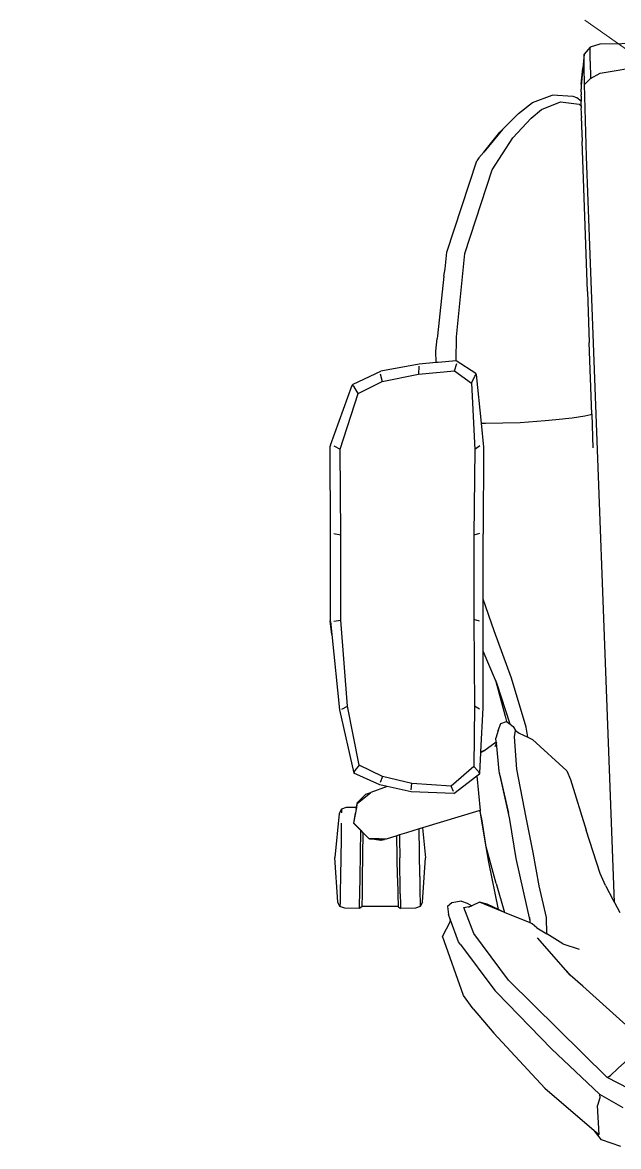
# Model space of a CAD drawing. Header units: centimetres. Extents: x 104975 to 122481, y -80380 to -76628.
# Drawn here: x 118018.9 to 118052.9, y -78828 to -78763.9 of the extents above; entities that cross this region are included whole.
import ezdxf

# ---------------------------------------------------------------- set-up
doc = ezdxf.new("R2010")
doc.units = ezdxf.units.CM
doc.linetypes.add('ACAD_ISO03W100', pattern=[30, 12, -18])
doc.layers.add('00_DUVAR', color=150, linetype='Continuous', lineweight=30)
doc.layers.add('00_tefriş', color=253, linetype='Continuous', lineweight=9)
doc.layers.add('Edges', color=7, linetype='Continuous')

# ---------------------------------------------------------------- blocks, each defined once
blk = doc.blocks.new('racing gaming chair PL')
at = {"layer": 'Edges'}
for p, q in [((22.868, 23.245), (22.437, 23.096)), ((22.437, 23.096), (22.271, 22.882)), ((21.163, 21.934), (22.271, 22.882)), ((22.271, 22.882), (22.378, 22.973)), ((22.378, 22.973), (22.341, 22.325)), ((22.393, 22.152), (22.341, 22.325)), ((22.386, 22.07), (22.912, 22.366)), ((21.312, 21.052), (22.386, 22.07)), ((22.386, 22.07), (22.393, 22.152)), ((20.015, 20.696), (21.163, 21.934)), ((23.053, 21.947), (22.564, 21.692)), ((22.564, 21.692), (20.345, 19.504)), ((22.564, 21.692), (22.633, 21.649)), ((22.808, 21.481), (22.633, 21.649)), ((23.383, 20.967), (22.808, 21.481)), ((20.081, 19.781), (21.312, 21.052)), ((19.549, 20.151), (20.015, 20.696)), ((23.054, 20.579), (22.76, 20.316)), ((22.76, 20.316), (22.013, 19.639)), ((19.549, 20.151), (19.335, 19.853)), ((19.335, 19.853), (18.862, 18.518)), ((19.262, 18.705), (20.039, 19.736)), ((20.081, 19.781), (20.039, 19.736)), ((20.345, 19.504), (19.568, 18.46)), ((22.013, 19.639), (21.731, 19.393)), ((21.629, 19.28), (20.995, 18.558)), ((21.629, 19.28), (21.63, 19.281)), ((21.731, 19.393), (21.63, 19.281)), ((21.63, 19.281), (21.72, 19.383)), ((21.731, 19.393), (21.72, 19.383)), ((19.262, 18.705), (19.223, 18.642)), ((21.565, 18.694), (21.203, 18.467)), ((21.565, 18.694), (21.933, 18.811)), ((19.022, 18.206), (18.862, 18.518)), ((19.223, 18.642), (19.032, 18.138)), ((19.568, 18.46), (19.342, 17.873)), ((20.983, 18.329), (21.203, 18.467)), ((21.203, 18.467), (21.2, 18.099)), ((19.032, 18.138), (19.022, 18.206)), ((20.831, 18.221), (20.255, 17.983)), ((20.831, 18.221), (20.829, 18.176)), ((20.878, 18.241), (20.831, 18.221)), ((20.983, 18.329), (20.878, 18.241)), ((18.971, 17.849), (18.992, 18.032)), ((19.032, 18.138), (18.992, 18.032)), ((20.242, 17.978), (19.694, 17.751)), ((20.066, 17.334), (20.255, 17.983)), ((20.242, 17.978), (20.119, 17.92)), ((20.255, 17.983), (20.242, 17.978)), ((20.829, 18.176), (20.683, 17.507)), ((20.829, 18.176), (20.825, 18.096)), ((21.2, 18.099), (21.03, 17.385)), ((22.723, 17.763), (22.842, 17.987)), ((16.507, 17.751), (16.442, 16.754)), ((16.557, 17.849), (16.507, 17.751)), ((16.663, 17.889), (16.557, 17.849)), ((16.56, 17.765), (16.557, 17.849)), ((16.564, 17.527), (16.56, 17.765)), ((16.996, 17.893), (16.663, 17.889)), ((17.054, 17.848), (16.996, 17.893)), ((16.996, 17.893), (16.998, 17.806)), ((16.998, 17.806), (17.003, 17.561)), ((17.863, 17.849), (17.054, 17.848)), ((17.054, 17.848), (17.056, 17.838)), ((17.056, 17.838), (17.061, 17.585)), ((17.856, 17.586), (17.861, 17.839)), ((17.861, 17.839), (17.863, 17.849)), ((17.863, 17.849), (17.918, 17.898)), ((17.912, 17.564), (17.916, 17.811)), ((17.916, 17.811), (17.918, 17.898)), ((18.254, 17.892), (17.918, 17.898)), ((18.36, 17.851), (18.254, 17.892)), ((18.353, 17.529), (18.357, 17.767)), ((18.357, 17.767), (18.36, 17.851)), ((18.409, 17.753), (18.36, 17.851)), ((18.409, 17.753), (18.477, 16.756)), ((19.074, 17.768), (18.971, 17.849)), ((19.291, 17.729), (19.074, 17.768)), ((19.291, 17.729), (19.414, 17.779)), ((19.342, 17.873), (19.495, 17.843)), ((19.414, 17.779), (19.521, 17.836)), ((19.502, 17.845), (19.441, 17.875)), ((19.502, 17.845), (19.495, 17.843)), ((19.521, 17.836), (19.502, 17.845)), ((19.694, 17.751), (19.521, 17.836)), ((19.866, 17.8), (19.694, 17.751)), ((20.119, 17.92), (19.866, 17.8)), ((20.119, 17.92), (19.903, 16.854)), ((22.723, 17.763), (22.133, 2.003)), ((22.522, 17.383), (22.696, 17.712)), ((22.696, 17.712), (22.723, 17.763)), ((16.57, 17.173), (16.564, 17.527)), ((17.003, 17.561), (17.009, 17.193)), ((17.061, 17.585), (17.067, 17.206)), ((17.851, 17.207), (17.856, 17.586)), ((17.912, 17.564), (17.9, 16.761)), ((18.348, 17.174), (18.353, 17.529)), ((20.683, 17.507), (20.513, 16.771)), ((17.009, 17.193), (17.025, 16.143)), ((17.067, 17.206), (17.082, 16.197)), ((17.851, 17.207), (17.838, 16.26)), ((20.066, 17.334), (19.844, 16.513)), ((21.03, 17.385), (20.898, 16.64)), ((22.522, 17.383), (22.402, 17.109)), ((16.582, 16.336), (16.57, 17.173)), ((18.348, 17.174), (18.334, 16.108)), ((22.402, 17.109), (22.09, 16.138)), ((16.537, 15.759), (16.442, 16.754)), ((17.895, 16.326), (17.9, 16.761)), ((18.414, 16.084), (18.477, 16.756)), ((19.903, 16.854), (19.844, 16.513)), ((20.513, 16.771), (20.377, 15.9)), ((19.844, 16.513), (19.705, 15.707)), ((19.844, 16.513), (19.749, 15.929)), ((20.898, 16.64), (20.741, 15.85)), ((16.587, 15.982), (16.582, 16.336)), ((17.082, 16.197), (17.031, 16.147)), ((17.082, 16.195), (17.041, 16.154)), ((17.213, 16.328), (17.082, 16.195)), ((17.213, 16.328), (17.082, 16.197)), ((17.082, 16.197), (17.082, 16.195)), ((17.213, 16.328), (17.217, 16.33)), ((17.217, 16.33), (17.218, 16.33)), ((17.219, 16.33), (17.217, 16.33)), ((17.238, 16.331), (17.219, 16.33)), ((17.473, 16.366), (17.238, 16.331)), ((17.238, 16.331), (17.523, 16.353)), ((17.556, 16.345), (17.238, 16.331)), ((17.431, 16.333), (17.238, 16.331)), ((17.44, 16.334), (17.431, 16.333)), ((17.489, 16.335), (17.44, 16.334)), ((17.523, 16.353), (17.473, 16.366)), ((17.494, 16.333), (17.489, 16.335)), ((17.596, 16.335), (17.494, 16.333)), ((17.523, 16.353), (17.556, 16.345)), ((17.588, 16.337), (17.556, 16.345)), ((17.596, 16.335), (17.588, 16.337)), ((17.838, 16.26), (17.596, 16.335)), ((17.894, 16.242), (17.838, 16.26)), ((17.894, 16.242), (17.895, 16.326)), ((18.054, 16.193), (17.894, 16.242)), ((18.334, 16.108), (18.054, 16.193)), ((17.025, 16.141), (16.861, 15.979)), ((16.925, 15.629), (16.861, 15.979)), ((17.025, 16.138), (16.865, 15.98)), ((16.865, 15.98), (16.865, 15.979)), ((16.865, 15.979), (16.906, 15.757)), ((17.041, 16.154), (17.025, 16.138)), ((17.031, 16.147), (17.025, 16.143)), ((17.025, 16.143), (17.025, 16.141)), ((17.025, 16.141), (17.025, 16.138)), ((17.041, 16.154), (17.031, 16.147)), ((18.414, 16.084), (18.334, 16.108)), ((19.678, 15.702), (18.414, 16.084)), ((19.749, 15.929), (19.705, 15.707)), ((21.74, 14.996), (22.09, 16.138)), ((16.59, 15.663), (16.537, 15.759)), ((16.59, 15.663), (16.59, 15.746)), ((16.696, 15.626), (16.59, 15.663)), ((16.921, 15.664), (16.906, 15.757)), ((16.921, 15.664), (16.927, 15.629)), ((16.921, 15.664), (16.929, 15.629)), ((19.631, 14.916), (19.704, 15.694)), ((19.704, 15.694), (19.678, 15.702)), ((19.704, 15.694), (19.705, 15.707)), ((20.344, 15.755), (20.132, 14.813)), ((20.147, 14.901), (20.344, 15.755)), ((20.377, 15.9), (20.344, 15.755)), ((20.741, 15.85), (20.534, 14.766)), ((16.925, 15.629), (16.696, 15.626)), ((16.93, 15.613), (16.925, 15.629)), ((16.929, 15.629), (16.927, 15.629)), ((16.927, 15.629), (16.93, 15.613)), ((16.929, 15.629), (16.939, 15.575)), ((16.936, 15.578), (16.93, 15.613)), ((16.936, 15.578), (16.939, 15.575)), ((16.943, 15.528), (16.936, 15.578)), ((16.939, 15.575), (16.948, 15.526)), ((16.943, 15.528), (16.946, 15.525)), ((16.946, 15.525), (17.128, 15.337)), ((16.948, 15.526), (17.243, 15.295)), ((17.243, 15.295), (17.128, 15.337)), ((17.243, 15.295), (17.207, 15.314)), ((17.243, 15.295), (17.248, 15.292)), ((17.616, 15.155), (17.248, 15.292)), ((18.155, 15.273), (17.616, 15.155)), ((19.112, 15.314), (18.155, 15.273)), ((18.16, 15.228), (18.17, 15.09)), ((19.106, 15.27), (19.056, 15.146)), ((19.112, 15.314), (19.631, 14.916)), ((17.45, 15.118), (16.871, 14.852)), ((17.516, 14.927), (16.985, 14.679)), ((17.616, 15.155), (17.45, 15.118)), ((17.516, 14.927), (17.463, 15.063)), ((18.17, 15.09), (17.516, 14.927)), ((19.056, 15.146), (18.17, 15.09)), ((19.562, 14.707), (19.056, 15.146)), ((19.631, 14.916), (19.691, 14.87)), ((21.658, 14.804), (21.74, 14.996)), ((16.548, 13.429), (16.871, 14.852)), ((16.985, 14.679), (16.726, 13.351)), ((16.891, 14.792), (16.871, 14.852)), ((16.985, 14.679), (16.891, 14.792)), ((19.562, 14.707), (19.659, 14.81)), ((19.577, 13.348), (19.562, 14.707)), ((19.659, 14.81), (19.691, 14.87)), ((19.691, 14.87), (19.697, 14.856)), ((19.697, 14.856), (19.721, 14.402)), ((20.132, 14.813), (20.072, 14.176)), ((20.147, 14.901), (20.132, 14.813)), ((20.534, 14.766), (20.477, 14.041)), ((20.884, 14.1), (21.658, 14.804)), ((19.786, 14.355), (19.721, 14.402)), ((19.721, 14.402), (19.722, 14.378)), ((19.722, 14.378), (19.786, 14.355)), ((19.722, 14.378), (19.723, 14.377)), ((19.786, 14.355), (19.723, 14.377)), ((19.723, 14.377), (19.775, 13.39)), ((19.786, 14.355), (20.069, 14.151)), ((20.072, 14.176), (20.037, 14.261)), ((20.069, 14.151), (20.062, 14.072)), ((20.072, 14.176), (20.069, 14.151)), ((20.11, 13.894), (20.062, 14.072)), ((20.11, 13.894), (20.175, 13.743)), ((20.449, 13.805), (20.499, 13.894)), ((20.477, 14.041), (20.499, 13.894)), ((20.499, 13.894), (20.58, 13.957)), ((20.58, 13.957), (20.778, 14.05)), ((20.778, 14.05), (20.741, 13.819)), ((20.778, 14.05), (20.884, 14.1)), ((20.379, 13.754), (20.081, 12.836)), ((20.175, 13.743), (20.296, 13.696)), ((20.272, 13.572), (20.296, 13.696)), ((20.296, 13.696), (20.298, 13.695)), ((20.298, 13.695), (20.379, 13.754)), ((20.379, 13.754), (20.449, 13.805)), ((20.741, 13.819), (20.414, 12.718)), ((16.373, 11.738), (16.548, 13.429)), ((16.597, 13.416), (16.726, 13.351)), ((19.695, 13.415), (19.577, 13.348)), ((19.775, 13.39), (19.775, 12.117)), ((20.051, 12.767), (20.272, 13.572)), ((16.726, 13.351), (16.577, 11.414)), ((19.567, 11.405), (19.577, 13.348)), ((20.051, 12.767), (19.775, 12.117)), ((20.414, 12.718), (20.022, 11.654)), ((20.081, 12.836), (20.051, 12.767)), ((19.775, 12.117), (19.775, 11.425)), ((16.373, 11.738), (16.336, 11.436)), ((16.342, 11.447), (16.373, 11.738)), ((20.022, 11.654), (19.774, 10.942)), ((16.336, 9.474), (16.336, 11.436)), ((16.419, 11.442), (16.577, 11.414)), ((16.577, 11.414), (16.577, 9.499)), ((19.695, 11.441), (19.567, 11.405)), ((19.567, 9.507), (19.567, 11.405)), ((19.775, 11.425), (19.774, 10.942)), ((19.774, 10.942), (19.771, 9.474)), ((16.333, 7.526), (16.336, 9.474)), ((16.419, 9.47), (16.577, 9.499)), ((16.577, 9.499), (16.56, 7.572)), ((19.591, 7.585), (19.567, 9.507)), ((19.695, 9.471), (19.567, 9.507)), ((19.782, 7.533), (19.771, 9.474)), ((19.514, 6.094), (19.591, 7.585)), ((19.697, 7.5), (19.591, 7.585)), ((16.342, 7.484), (16.333, 7.526)), ((16.342, 7.484), (16.833, 6.135)), ((16.419, 7.498), (16.56, 7.572)), ((16.56, 7.572), (16.966, 6.327)), ((19.727, 6.99), (19.782, 7.533)), ((22.215, 6.786), (22.242, 7.542)), ((19.616, 5.895), (19.727, 6.99)), ((19.727, 6.99), (19.825, 6.992)), ((19.825, 6.992), (20.603, 6.975)), ((20.603, 6.975), (21.167, 6.928)), ((21.167, 6.928), (21.409, 6.906)), ((21.409, 6.906), (21.772, 6.867)), ((21.772, 6.867), (22.059, 6.825)), ((22.059, 6.825), (22.196, 6.793)), ((22.215, 6.786), (22.157, 5.177)), ((22.196, 6.793), (22.215, 6.786)), ((22.215, 6.786), (22.217, 6.785)), ((16.966, 6.327), (16.874, 6.172)), ((16.966, 6.327), (17.506, 6.053)), ((16.874, 6.172), (16.833, 6.135)), ((16.833, 6.135), (16.85, 6.114)), ((16.85, 6.114), (17.472, 5.825)), ((19.134, 5.816), (19.514, 6.094)), ((19.514, 6.094), (19.586, 5.933)), ((17.461, 5.879), (17.506, 6.053)), ((18.338, 5.661), (17.472, 5.825)), ((17.506, 6.053), (18.322, 5.893)), ((18.322, 5.893), (19.134, 5.816)), ((18.33, 5.713), (18.322, 5.893)), ((19.134, 5.816), (19.181, 5.646)), ((19.613, 5.871), (19.171, 5.592)), ((19.586, 5.933), (19.616, 5.895)), ((19.616, 5.895), (19.613, 5.871)), ((18.722, 5.629), (18.338, 5.661)), ((18.722, 5.629), (18.711, 5.376)), ((18.765, 5.625), (18.722, 5.629)), ((19.168, 5.592), (18.765, 5.625)), ((19.168, 5.592), (19.174, 5.05)), ((19.171, 5.592), (19.168, 5.592)), ((18.711, 5.376), (18.742, 5.085)), ((18.748, 5.028), (18.742, 5.085)), ((22.116, 4.033), (22.157, 5.175)), ((22.157, 5.175), (22.157, 5.177)), ((18.892, 3.686), (18.748, 5.028)), ((19.174, 5.05), (19.361, 3.175)), ((22.116, 4.033), (21.998, 0.652)), ((18.892, 3.686), (18.918, 3.522)), ((18.918, 3.522), (18.955, 3.147)), ((18.955, 3.147), (19.63, 1.098)), ((19.361, 3.175), (19.977, 1.296)), ((22.133, 2.003), (22.099, 0.998)), ((19.977, 1.296), (20.441, 0.582)), ((19.681, 1.031), (19.63, 1.098)), ((19.79, 0.899), (19.681, 1.031)), ((22.013, 1.133), (22.012, 1.125)), ((19.79, 0.899), (20.148, 0.455)), ((20.21, 0.39), (19.79, 0.899)), ((22.099, 0.998), (22.052, -0.619)), ((20.441, 0.582), (20.852, 0.137)), ((21.988, 0.314), (21.998, 0.652)), ((20.148, 0.455), (20.21, 0.39)), ((20.569, 0.035), (20.21, 0.39)), ((21.985, 0.201), (21.988, 0.314)), ((20.569, 0.035), (20.636, -0.02)), ((20.852, 0.137), (21.088, -0.058)), ((21.982, 0.009), (21.98, -0.08)), ((21.982, 0.094), (21.983, 0.12)), ((21.982, 0.094), (21.982, 0.089)), ((21.982, 0.089), (21.983, 0.041)), ((21.983, 0.041), (21.982, 0.009)), ((21.984, 0.149), (21.983, 0.12)), ((21.985, 0.198), (21.984, 0.149)), ((21.985, 0.198), (21.985, 0.201)), ((20.636, -0.02), (20.813, -0.16)), ((20.813, -0.16), (20.886, -0.216)), ((20.886, -0.216), (21.328, -0.383)), ((21.088, -0.058), (21.516, -0.227)), ((21.516, -0.227), (21.934, -0.176)), ((21.979, -0.246), (21.88, -0.32)), ((21.934, -0.176), (21.981, -0.124)), ((21.98, -0.178), (21.979, -0.195)), ((21.979, -0.195), (21.979, -0.206)), ((21.979, -0.206), (21.979, -0.21)), ((21.979, -0.21), (21.979, -0.219)), ((21.979, -0.219), (21.979, -0.225)), ((21.979, -0.225), (21.979, -0.246)), ((21.979, -0.277), (21.979, -0.246)), ((21.98, -0.08), (21.981, -0.097)), ((21.981, -0.124), (21.98, -0.167)), ((21.98, -0.167), (21.98, -0.178)), ((21.981, -0.097), (21.981, -0.124)), ((21.794, -0.348), (21.328, -0.383)), ((21.88, -0.32), (21.794, -0.348)), ((21.976, -0.452), (21.977, -0.389)), ((21.976, -0.452), (21.976, -0.454)), ((21.976, -0.454), (21.976, -0.499)), ((21.976, -0.499), (21.976, -0.514)), ((21.978, -0.354), (21.977, -0.389)), ((21.978, -0.294), (21.979, -0.277)), ((21.978, -0.354), (21.978, -0.294)), ((21.975, -0.626), (21.976, -0.595)), ((21.975, -0.626), (22.013, -0.986)), ((21.976, -0.595), (21.976, -0.514)), ((22.013, -0.986), (21.976, -0.595)), ((22.052, -0.619), (22.045, -1.008)), ((22.052, -0.619), (22.186, -0.755)), ((22.177, -1.146), (22.186, -0.755)), ((22.186, -0.755), (22.406, -0.871)), ((22.044, -1.304), (22.013, -0.986)), ((22.045, -1.008), (22.044, -1.304)), ((22.406, -0.871), (23.453, -1.049)), ((22.177, -1.146), (22.176, -1.457)), ((22.176, -1.457), (22.044, -1.304)), ((22.397, -1.528), (22.176, -1.457)), ((23.448, -1.543), (22.397, -1.528))]:
    blk.add_line(p, q, dxfattribs=at)
blk = doc.blocks.new('dfgdsfg')
at = {"layer": '00_tefriş', "linetype": 'ACAD_ISO03W100', "ltscale": 0.3}
blk.add_lwpolyline([(66784.505, -26843.636), (66688.395, -26981.157), (66784.505, -27118.636)], dxfattribs=at)
at = {"xscale": 2.54, "yscale": 2.54, "zscale": 2.54, "rotation": 90}
blk.add_blockref('racing gaming chair PL', (66695.528, -27054.897), dxfattribs=at)

msp = doc.modelspace()

# ---------------------------------------------------------------- block references
at = {"layer": '00_DUVAR', "xscale": -1, "rotation": 270}
msp.add_blockref('dfgdsfg', (145049.853, -145464.505), dxfattribs=at)

doc.saveas('drawing.dxf')
